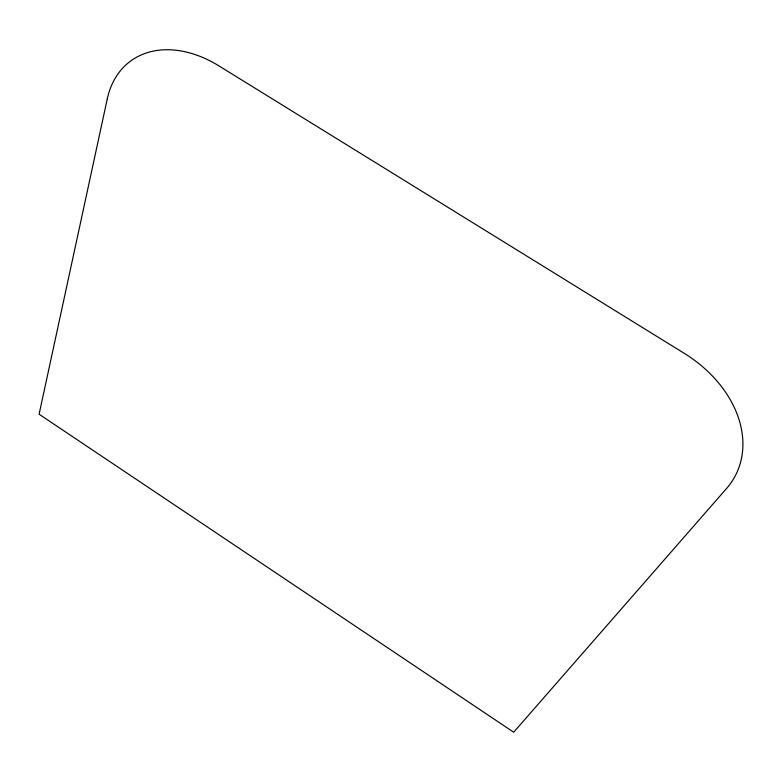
<?xml version="1.0" encoding="UTF-8"?>
<svg xmlns="http://www.w3.org/2000/svg" width="782" height="782" viewBox="0 0 782 782"><rect width="100%" height="100%" fill="white"/><g stroke="black" fill="none" stroke-linecap="round" stroke-linejoin="round"><path stroke-width="1.17" d="M107.29 98.835L39.1 414.216L513.686 732.235L726.556 488.506A114.299 86.225 26.3 0 0 684.221 353.308L218.892 65.864A109.676 77.858 52.9 0 0 107.29 98.835"/></g></svg>
